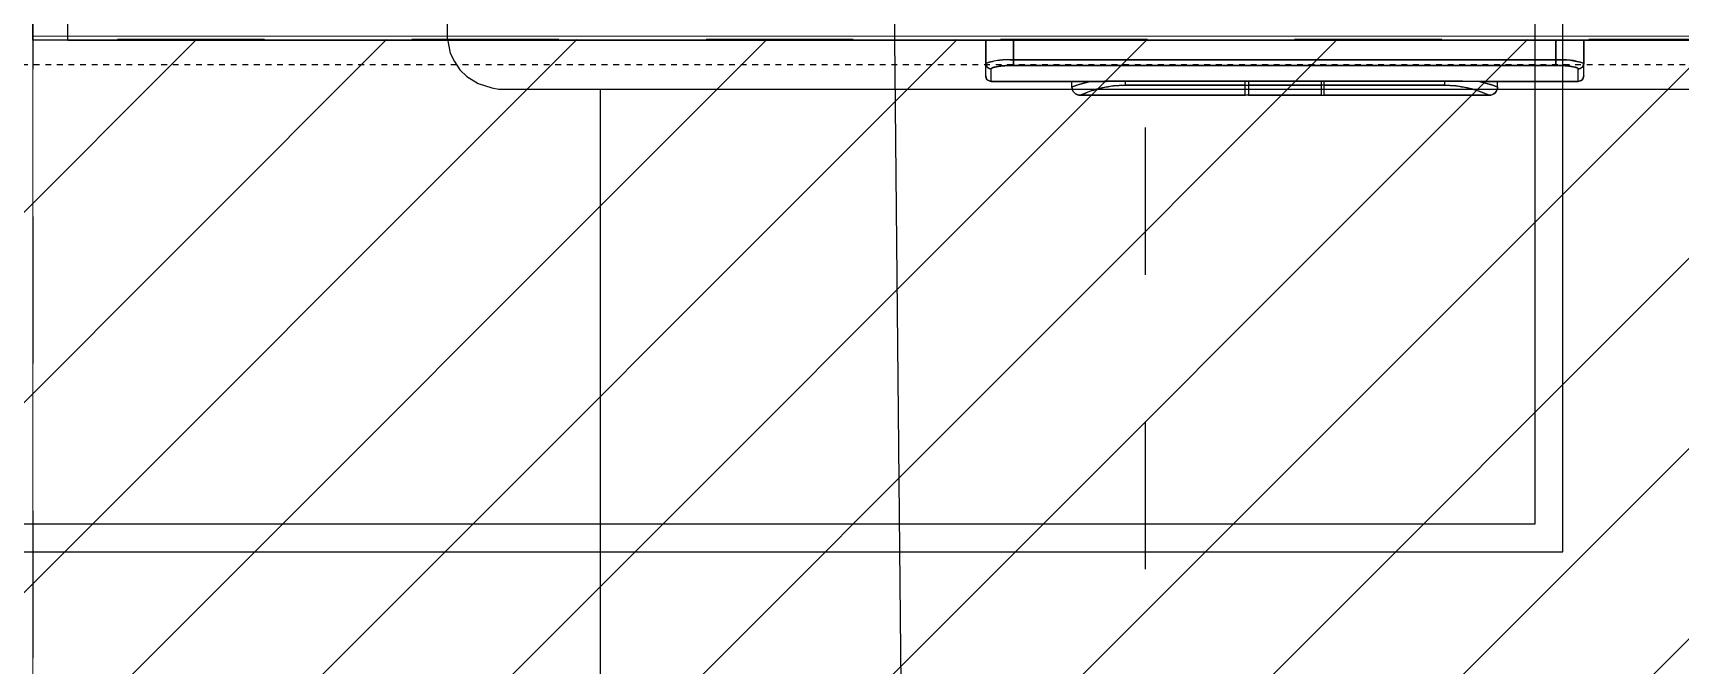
# Model space of a CAD drawing. Header units: centimetres. Extents: x 2191 to 12545, y -680 to 18662.
# Drawn here: x 11586 to 11645.3, y 4269.8 to 4292.5 of the extents above; entities that cross this region are included whole.
import ezdxf

# ---------------------------------------------------------------- set-up
doc = ezdxf.new("R2010")
doc.units = ezdxf.units.CM
doc.linetypes.add('Style de ligne -1', pattern=[0.41664, 0.20828, -0.20836])
doc.linetypes.add('VW-01', pattern=[0.41656, 0.20828, -0.20828])
for name, color, linetype in [('B Aménagement intérieur', 252, 'Continuous'), ('B Faux plafonds', 252, 'Continuous'), ('B Faux plafonds_Hatch', 252, 'Continuous'), ('B Général', 252, 'Continuous'), ('C ANNOTATIONS-axes horizontaux', 252, 'Style de ligne -1'), ('C ANNOTATIONS-prestations', 252, 'Continuous'), ('D SURFACES-shab', 252, 'Continuous'), ('MTI900_Alu', 252, 'Continuous'), ('prlm-CHAUFF', 4, 'Continuous')]:
    doc.layers.add(name, color=color, linetype=linetype)
doc.layers.add('prlm-GAZ', color=2, linetype='Continuous', lineweight=25)

# ---------------------------------------------------------------- blocks, each defined once
blk = doc.blocks.new('B 70.200_wc-2')
at = {"layer": 'B Général', "linetype": 'Continuous'}
for p, q in [((-25, -20.1), (-25, 0)), ((-19.5, -44.2), (-19.5, -21.9))]:
    blk.add_line(p, q, dxfattribs=at)
at = {"layer": 'B Général', "linetype": 'Continuous', "flags": 128}
blk.add_lwpolyline([(-25, -20.1), (-24.9, -20.6), (-24.75, -20.9), (-24.55, -21.2), (-24.3, -21.45), (-23.9, -21.7), (-23.4, -21.85), (-23.15, -21.9), (23.25, -21.9), (23.55, -21.85), (23.9, -21.7), (24.2, -21.5), (24.45, -21.3), (24.65, -21.05), (24.8, -20.75), (24.9, -20.5), (24.95, -20.3), (25, -20.1)], dxfattribs=at)
blk = doc.blocks.new('B 70.Groupe-2-1')
at = {"layer": 'B Général', "linetype": 'Style de ligne -1', "ltscale": 25.4, "flags": 128}
blk.add_lwpolyline([(-35.4, 7.6), (35.6, 7.6), (35.6, -32.4), (-35.4, -32.4)], close=True, dxfattribs=at)
at = {"layer": 'B Général', "xscale": -1, "rotation": 270}
blk.add_blockref('B 70.200_wc-2', (35.5, 7.5), dxfattribs=at)
blk = doc.blocks.new('B 70.WC-plan-PMR')
at = {"layer": 'B Général'}
blk.add_blockref('B 70.Groupe-2-1', (0, 0), dxfattribs=at)
blk = doc.blocks.new('B 70.Groupe-26-1')
at = {"layer": 'B Faux plafonds_Hatch', "linetype": 'Continuous'}
h = blk.add_hatch(dxfattribs=at)
h.set_pattern_fill('F_P__SOFFITE', color=256, style=0, pattern_type=2)
h.set_pattern_definition([(45, (0, 0.2205), (-3.5277778, 3.3072917), [])])
h.paths.add_polyline_path([(11449.445, 4498.389), (11449.445, 4152.411), (11681.042, 4152.411), (11681.042, 4292.289), (11581.042, 4292.289), (11581.042, 4498.389)])
at = {"layer": 'B Faux plafonds', "linetype": 'VW-01', "ltscale": 25.4, "flags": 128}
blk.add_lwpolyline([(11449.445, 4498.389), (11449.445, 4152.411), (11681.042, 4152.411), (11681.042, 4292.289), (11581.042, 4292.289), (11581.042, 4498.389)], close=True, dxfattribs=at)
at = {"layer": 'D SURFACES-shab', "lineweight": 18, "flags": 128}
blk.add_lwpolyline([(11934.445, 4152.411), (11934.445, 4340.389), (11746.042, 4340.389), (11746.042, 4340.389), (11681.042, 4340.389), (11681.042, 4292.409), (11586.042, 4292.409), (11586.042, 4152.411)], close=True, dxfattribs=at)
at = {"layer": 'B Général', "xscale": -1, "rotation": 270}
blk.add_blockref('B 70.WC-plan-PMR', (11618.442, 4276.909), dxfattribs=at)
blk = doc.blocks.new('B 70.G 100_80')
at = {"layer": 'B Général', "linetype": 'Continuous'}
for p, q in [((48.52, 43.75), (48.52, -43.75)), ((49.353, 10.75), (48.52, 10.75)), ((49.8, 10.75), (49.353, 10.75)), ((50, 10.55), (49.551, 10.55)), ((50, 10.55), (50, 7.06)), ((48.52, 9.75), (49.23, 9.75)), ((49.23, 9.75), (49.23, -9.75)), ((49.428, 9.75), (49.23, 9.75)), ((49.428, -9.75), (49.428, 9.75)), ((50.2, 7.65), (50, 7.65)), ((50.5, 7.35), (50.5, 7.35)), ((50.5, 7.35), (50.5, 1.416)), ((49.997, -5.76), (49.997, 5.76)), ((49.997, 5.74), (50.134, 5.74)), ((50.134, 1.416), (50.134, 5.74)), ((50.134, 1.416), (49.997, 1.416)), ((49.997, 1.307), (50.134, 1.307)), ((50.5, 1.416), (50.134, 1.416)), ((50.134, -5.74), (50.134, 1.307)), ((50.134, 1.307), (50.5, 1.307)), ((50.5, 1.307), (50.5, -7.35)), ((49.997, -5.74), (50.134, -5.74)), ((50, -7.037), (50, -10.55)), ((50.2, -7.65), (50, -7.65)), ((50.5, -7.35), (50.5, -7.35)), ((49.23, -9.75), (48.52, -9.75)), ((49.23, -9.75), (49.428, -9.75)), ((50, -10.55), (49.551, -10.55)), ((48.52, -10.75), (49.353, -10.75)), ((49.8, -10.75), (49.353, -10.75))]:
    blk.add_line(p, q, dxfattribs=at)
at = {"layer": 'B Général', "linetype": 'Continuous', "flags": 128}
blk.add_lwpolyline([(9.5, -45), (9.5, 45), (48.52, 45), (48.52, -45)], close=True, dxfattribs=at)
for points in [[(49.23, 9.75, -0.052931), (49.238, 10.257, -0.052931), (49.353, 10.75)], [(49.8, 10.75, -0.198912), (49.941, 10.691, -0.198912), (50, 10.55)], [(49.998, 6.954, -0.015616), (50.088, 7.305, -0.015616), (50.2, 7.65)], [(50.134, 5.74, -0.052763), (50.232, 6.564, -0.052763), (50.5, 7.35)], [(50.2, 7.65, -0.198912), (50.412, 7.562, -0.198912), (50.5, 7.35)], [(50, -7.055), (50, -7.051, -0.000336), (49.997, -5.769), (49.997, -5.76)], [(50.5, -7.35, -0.052495), (50.232, -6.564, -0.052495), (50.134, -5.74)], [(50.2, -7.65, -0.015662), (50.088, -7.305, -0.015662), (49.998, -6.954)], [(50.5, -7.35, -0.198912), (50.412, -7.562, -0.198912), (50.2, -7.65)], [(49.353, -10.75, -0.057305), (49.234, -10.257, -0.057305), (49.23, -9.75)], [(50, -10.55, -0.198912), (49.941, -10.691, -0.198912), (49.8, -10.75)]]:
    blk.add_lwpolyline(points, format="xyb", dxfattribs=at)
blk.add_lwpolyline([(49.997, 5.76), (50, 7.067), (50, 7.068)], dxfattribs=at)
at = {"layer": 'B Général', "linetype": 'Continuous'}
for points, knots in [([(49.353, 10.75), (49.355, 10.75), (49.382, 10.75), (49.428, 10.736), (49.462, 10.717), (49.488, 10.698), (49.509, 10.674), (49.527, 10.647), (49.539, 10.619), (49.55, 10.579), (49.551, 10.554), (49.551, 10.552), (49.551, 10.55)], [0, 0, 0, 1, 2, 3, 4, 5, 6, 7, 8, 9, 9, 10, 10, 10]), ([(49.428, 9.75), (49.426, 10.038), (49.478, 10.413), (49.517, 10.522), (49.54, 10.549), (49.55, 10.55), (49.551, 10.55), (49.551, 10.55)], [0, 0, 0, 1, 2, 3, 4, 4, 5, 5, 5]), ([(49.551, -10.55), (49.517, -10.533), (49.484, -10.424), (49.425, -10.055), (49.428, -9.753), (49.428, -9.752), (49.428, -9.75)], [0, 0, 0, 1, 2, 3, 3, 4, 4, 4]), ([(49.551, -10.55), (49.551, -10.552), (49.55, -10.579), (49.537, -10.626), (49.518, -10.661), (49.499, -10.686), (49.475, -10.708), (49.449, -10.726), (49.421, -10.738), (49.382, -10.749), (49.356, -10.75), (49.355, -10.75), (49.353, -10.75)], [0, 0, 0, 1, 2, 3, 4, 5, 6, 7, 8, 9, 9, 10, 10, 10])]:
    blk.add_open_spline(points, degree=2, knots=knots, dxfattribs=at)
at = {"layer": 'C ANNOTATIONS-prestations'}
blk.add_line((48.52, -43.75), (47.42, -43.75), dxfattribs=at)
blk = doc.blocks.new('B 70.MTI900_Alu_390')
at = {"layer": 'MTI900_Alu', "color": 1, "linetype": 'Continuous'}
for p, q in [((-4.375, -3.902), (-4.375, -3.792)), ((-4.375, -3.902), (4.375, -3.902)), ((-1.075, -3.9853), (-1.075, -3.902)), ((-0.975, -3.902), (-0.975, -3.973)), ((0.975, -3.973), (0.975, -3.902)), ((1.075, -3.902), (1.075, -3.9853)), ((-1.075, -4.03), (-1.075, -3.9853)), ((-1.055, -4.05), (-1.055, -4.0051)), ((-0.975, -3.973), (0.975, -3.973)), ((-0.975, -3.9928), (-0.975, -3.973)), ((0.975, -3.9928), (-0.975, -3.9928)), ((0.975, -3.973), (0.975, -3.9928)), ((1.055, -4.05), (1.055, -4.0051)), ((1.075, -4.03), (1.075, -3.9853)), ((-1.055, -4.05), (-0.706, -4.05)), ((-0.765, -4.07), (-0.765, -4.05)), ((0.576, -4.0497), (-0.576, -4.0497)), ((-0.574, -4.0497), (-0.574, -4.0634)), ((-0.1416, -4.0634), (-0.574, -4.0634)), ((-0.1416, -4.0634), (-0.1416, -4.0497)), ((-0.1416, -4.1), (-0.1416, -4.0634)), ((-0.1307, -4.0497), (-0.1307, -4.0634)), ((0.574, -4.0634), (-0.1307, -4.0634)), ((-0.1307, -4.0634), (-0.1307, -4.1)), ((0.574, -4.0497), (0.574, -4.0634)), ((0.7037, -4.05), (1.055, -4.05)), ((0.765, -4.07), (0.765, -4.05)), ((-0.735, -4.1), (-0.735, -4.1)), ((-0.735, -4.1), (-0.1416, -4.1)), ((-0.1307, -4.1), (0.735, -4.1)), ((0.735, -4.1), (0.735, -4.1))]:
    blk.add_line(p, q, dxfattribs=at)
for centre, radius, start, end in [((-0.9965, -4.212), 0.2399, 84.86995, 109.10907), ((0.9987, -4.1937), 0.2219, 69.89148, 96.1295), ((-1.055, -4.03), 0.02, 180, 270), ((-0.5689, -4.6164), 0.5805, 102.58374, 109.74123), ((-0.735, -4.07), 0.03, 180, 270), ((-0.5689, -4.4578), 0.3944, 90.7355, 114.8981), ((0.5685, -4.4598), 0.3964, 65.16337, 89.20304), ((0.5693, -4.6145), 0.5786, 70.22595, 77.40425), ((0.735, -4.07), 0.03, 270, 0), ((1.055, -4.03), 0.02, 270, 0)]:
    blk.add_arc(centre, radius, start, end, dxfattribs=at)
for centre, major_axis, start_param, end_param in [((-1.055, -3.9853), (0.02, 0), 3.141593, 4.712389), ((1.055, -3.9853), (-0.02, 0), 1.570796, 3.141593)]:
    blk.add_ellipse(centre, major_axis=major_axis, ratio=0.989815, start_param=start_param, end_param=end_param, dxfattribs=at)
for points, knots in [([(-0.975, -3.9928), (-0.9803, -3.9928), (-0.9856, -3.9929), (-0.996, -3.9932), (-1.0011, -3.9934), (-1.0083, -3.9939), (-1.0107, -3.9941), (-1.0153, -3.9945), (-1.0176, -3.9947), (-1.0241, -3.9955), (-1.0281, -3.996), (-1.0355, -3.9972), (-1.0388, -3.9978), (-1.0446, -3.9991), (-1.047, -3.9998), (-1.05, -4.0009), (-1.0509, -4.0013), (-1.0524, -4.0021), (-1.053, -4.0024), (-1.0545, -4.0036), (-1.055, -4.0043), (-1.055, -4.0051)], [0, 0, 0, 0, 0.125, 0.125, 0.25, 0.25, 0.3125, 0.3125, 0.375, 0.375, 0.5, 0.5, 0.625, 0.625, 0.75, 0.75, 0.8125, 0.8125, 0.875, 0.875, 1, 1, 1, 1]), ([(1.055, -4.0051), (1.055, -4.0043), (1.0545, -4.0036), (1.053, -4.0024), (1.0523, -4.002), (1.0508, -4.0013), (1.0491, -4.0006), (1.0469, -3.9998), (1.0444, -3.9991), (1.0431, -3.9988), (1.0387, -3.9978), (1.0354, -3.9971), (1.0299, -3.9963), (1.028, -3.996), (1.0239, -3.9955), (1.0218, -3.9952), (1.0153, -3.9945), (1.0107, -3.9941), (1.0034, -3.9936), (1.0009, -3.9935), (0.9958, -3.9932), (0.9933, -3.9931), (0.9856, -3.9929), (0.9803, -3.9928), (0.975, -3.9928)], [0, 0, 0, 0, 0.125, 0.125, 0.1875, 0.1875, 0.25, 0.3125, 0.3125, 0.375, 0.375, 0.5, 0.5, 0.5625, 0.5625, 0.625, 0.625, 0.75, 0.75, 0.8125, 0.8125, 0.875, 0.875, 1, 1, 1, 1]), ([(-0.576, -4.0497), (-0.5891, -4.0497), (-0.6021, -4.0497), (-0.6211, -4.0498), (-0.6274, -4.0498), (-0.6399, -4.0498), (-0.6461, -4.0498), (-0.6642, -4.0499), (-0.6756, -4.0499), (-0.6918, -4.05), (-0.6971, -4.05), (-0.7038, -4.05), (-0.7053, -4.05), (-0.7068, -4.05)], [0, 0, 0, 0, 0.125, 0.125, 0.1875, 0.1875, 0.25, 0.25, 0.375, 0.375, 0.4375, 0.4375, 0.4568651, 0.4568651, 0.4568651, 0.4568651]), ([(0.7055, -4.05), (0.6995, -4.05), (0.6933, -4.05), (0.6813, -4.05), (0.6756, -4.0499), (0.6642, -4.0499), (0.6524, -4.0499), (0.6402, -4.0498), (0.6278, -4.0498), (0.6214, -4.0498), (0.6021, -4.0497), (0.5891, -4.0497), (0.576, -4.0497)], [0.5494968, 0.5494968, 0.5494968, 0.5494968, 0.625, 0.625, 0.6875, 0.6875, 0.75, 0.8125, 0.8125, 0.875, 0.875, 1, 1, 1, 1])]:
    blk.add_open_spline(points, degree=3, knots=knots, dxfattribs=at)

msp = doc.modelspace()

# ---------------------------------------------------------------- linework, layer by layer
at = {"layer": 'C ANNOTATIONS-axes horizontaux'}
msp.add_line((12370.813, 4291.389), (2960.813, 4291.389), dxfattribs=at)
msp.add_line((12370.813, 4291.389), (2960.813, 4291.389), dxfattribs=at)
at = {"layer": 'prlm-CHAUFF', "ltscale": 50}
for p, q in [((11640.042, 4274.88), (11640.042, 4296.169)), ((11641.042, 4273.88), (11641.042, 4296.169)), ((11532.078, 4274.88), (11640.042, 4274.88)), ((11531.078, 4273.88), (11641.042, 4273.88))]:
    msp.add_line(p, q, dxfattribs=at)
at = {"layer": 'prlm-GAZ'}
msp.add_lwpolyline([(11312.841, 4287.361), (11349.519, 4223.9), (11617.699, 4223.9), (11616.956, 4299.665)], dxfattribs=at)

# ---------------------------------------------------------------- block references
at = {"layer": 'B Aménagement intérieur'}
msp.add_blockref('B 70.Groupe-26-1', (0, 0), dxfattribs=at)
at = {"layer": 'B Aménagement intérieur', "rotation": 270}
msp.add_blockref('B 70.G 100_80', (11631.042, 4340.789), dxfattribs=at)
at = {"layer": 'prlm-CHAUFF', "xscale": 9.999999999999975, "yscale": 9.999999999999975, "zscale": 9.999999999999975, "rotation": 359.9998846602292}
msp.add_blockref('B 70.MTI900_Alu_390', (11631.042, 4331.289), dxfattribs=at)

doc.saveas('drawing.dxf')
